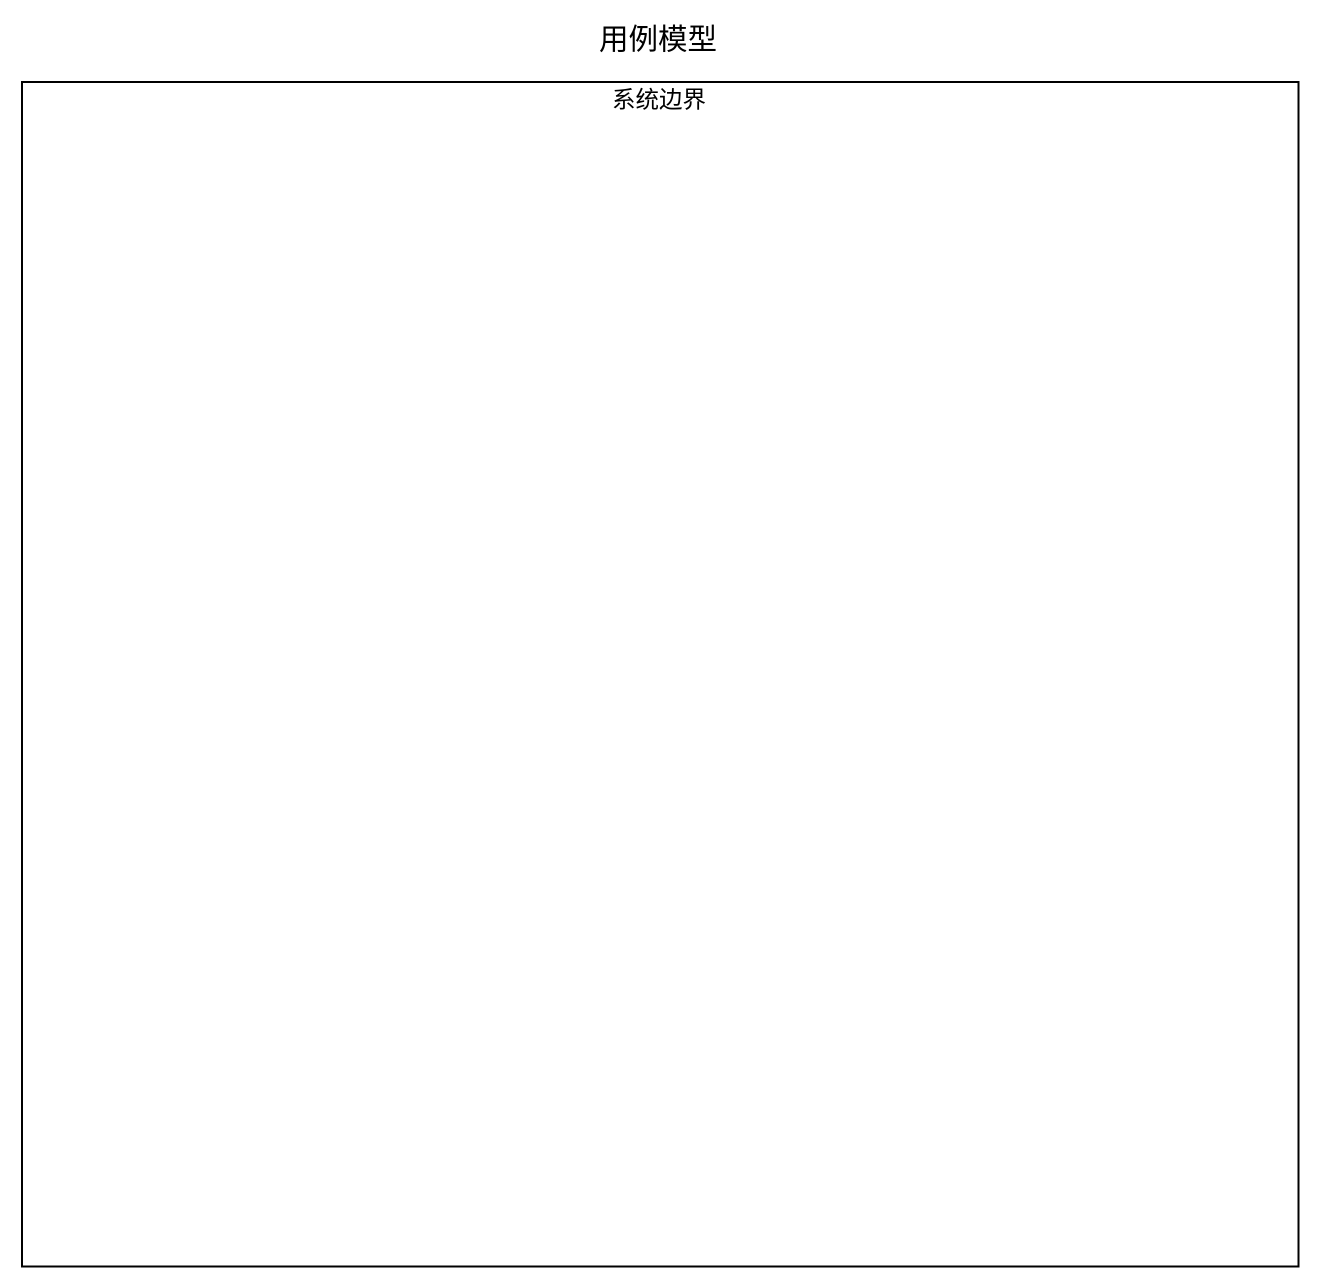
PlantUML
@startuml
title 用例模型
rectangle 系统边界
@enduml
